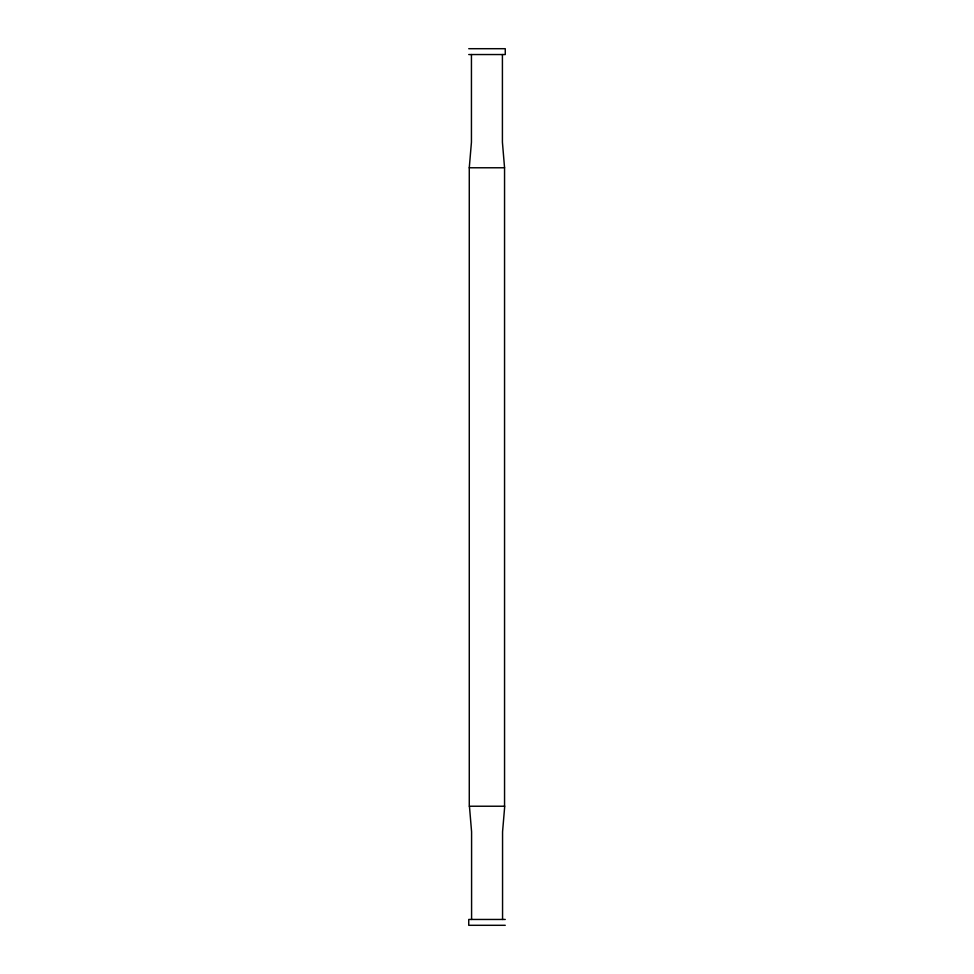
<?xml version="1.0" encoding="UTF-8"?>
<svg xmlns="http://www.w3.org/2000/svg" width="974" height="974" viewBox="0 0 974 974"><rect width="100%" height="100%" fill="white"/><g stroke="black" fill="none" stroke-linecap="round" stroke-linejoin="round"><path stroke-width="1.46" d="M502.56 919.456L502.56 831.796L504.727 806.229L469.273 806.229L469.273 167.772L471.44 142.204L471.44 54.544M468.738 48.7L505.262 48.7L505.262 54.544L468.738 54.544M469.273 167.772L504.556 167.772L504.556 806.229M505.262 919.456L468.738 919.456L468.738 925.3L505.262 925.3M504.556 167.772L502.414 142.204L502.414 54.544M469.444 806.229L471.586 831.796L471.586 919.456"/></g></svg>
